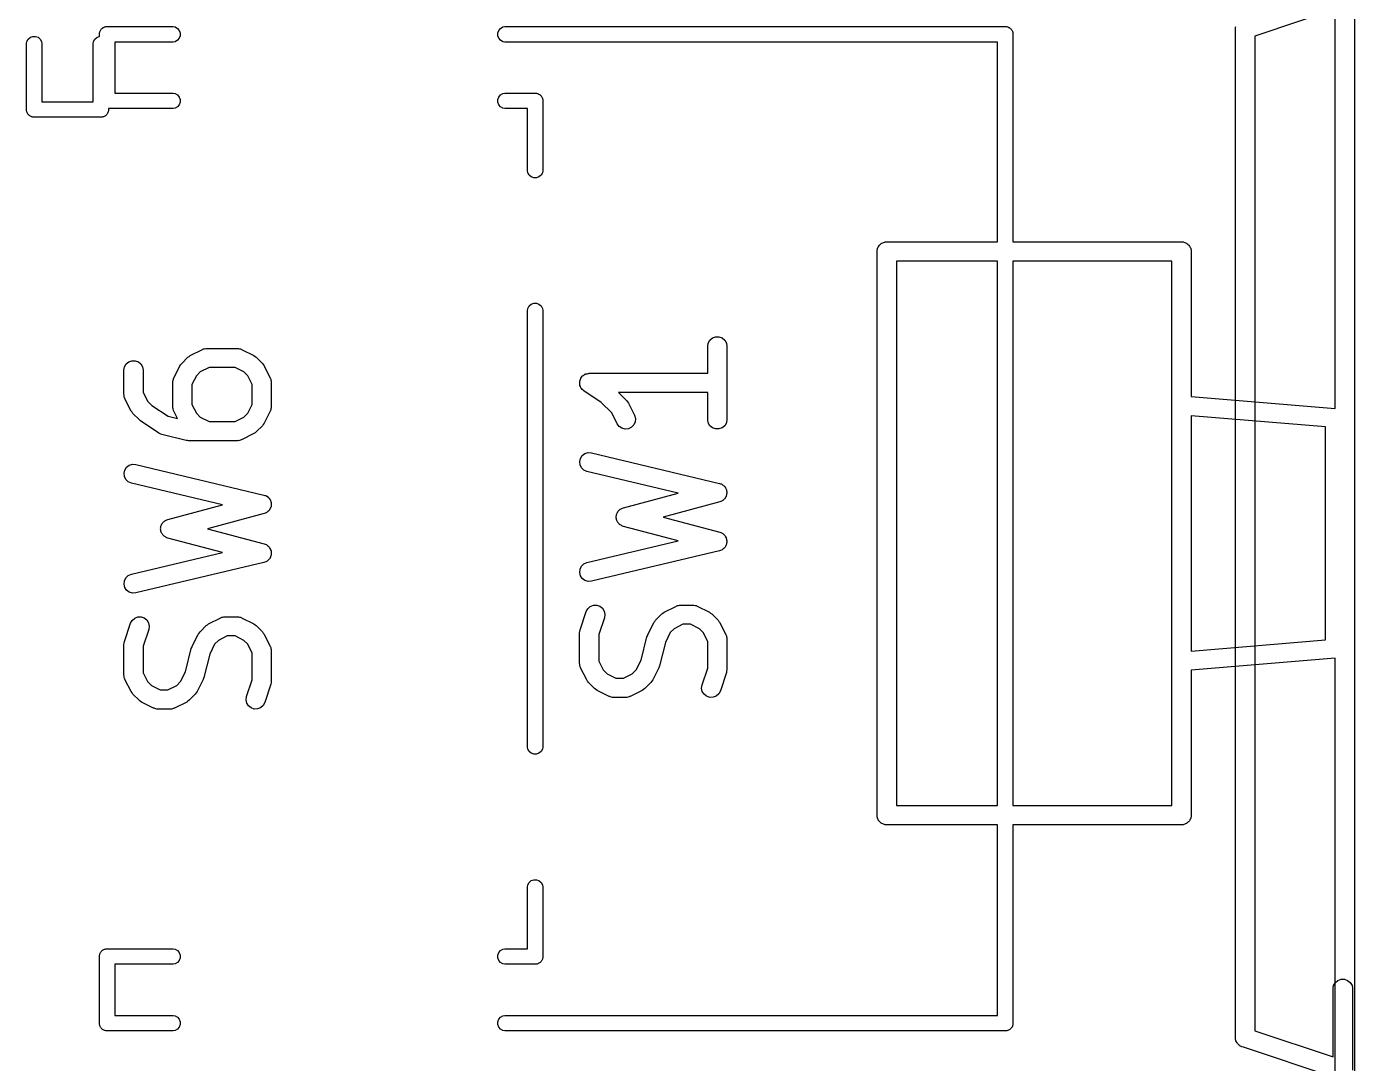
# Model space of a CAD drawing. Extents: x 51.7 to 144.6, y -96 to -33.3.
# Drawn here: x 132.6 to 142.97, y -55.95 to -47.86 of the extents above; entities that cross this region are included whole.
import ezdxf

# ---------------------------------------------------------------- set-up
doc = ezdxf.new("R2010")
doc.units = 0
doc.header["$MEASUREMENT"] = 0
doc.layers.add('BLACK', color=7, linetype='CONTINUOUS')

msp = doc.modelspace()

# ---------------------------------------------------------------- linework, layer by layer
at = {"layer": 'BLACK', "linetype": 'CONTINUOUS'}
for p, q in [((142.816, -50.8407), (142.816, -39.5759)), ((142.966, -39.5644), (142.966, -58.07)), ((142.887, -47.7), (142.188, -47.9331)), ((133.182, -47.8855), (133.184, -47.8808)), ((133.184, -47.8808), (133.188, -47.8774)), ((133.188, -47.8774), (133.192, -47.8733)), ((133.192, -47.8733), (133.196, -47.8707)), ((133.196, -47.8707), (133.201, -47.8672)), ((133.201, -47.8672), (133.206, -47.8654)), ((133.206, -47.8654), (133.21, -47.8627)), ((133.21, -47.8627), (133.215, -47.8618)), ((133.215, -47.8618), (133.22, -47.86)), ((133.22, -47.86), (133.226, -47.86)), ((133.226, -47.86), (133.226, -47.86)), ((133.226, -47.86), (133.746, -47.86)), ((133.746, -47.86), (133.762, -47.8627)), ((133.762, -47.8627), (133.78, -47.8733)), ((133.78, -47.8733), (133.794, -47.8895)), ((136.288, -47.8895), (136.302, -47.8733)), ((136.302, -47.8733), (136.32, -47.8627)), ((136.32, -47.8627), (136.336, -47.86)), ((136.336, -47.86), (140.246, -47.86)), ((140.246, -47.86), (140.246, -47.86)), ((140.246, -47.86), (140.252, -47.86)), ((140.252, -47.86), (140.257, -47.8618)), ((140.257, -47.8618), (140.262, -47.8627)), ((140.262, -47.8627), (140.266, -47.8654)), ((140.266, -47.8654), (140.271, -47.8672)), ((140.271, -47.8672), (140.276, -47.8707)), ((140.276, -47.8707), (140.28, -47.8733)), ((140.28, -47.8733), (140.284, -47.8774)), ((140.284, -47.8774), (140.288, -47.8808)), ((140.288, -47.8808), (140.29, -47.8855)), ((142.038, -47.8637), (142.04, -47.8585)), ((142.038, -47.8714), (142.038, -47.8637)), ((142.038, -47.8724), (142.038, -47.8714)), ((142.038, -47.878), (142.038, -47.8724)), ((142.038, -47.8902), (142.038, -47.878)), ((132.602, -47.9908), (132.605, -47.9752)), ((132.605, -47.9752), (132.615, -47.9568)), ((132.615, -47.9568), (132.632, -47.9432)), ((132.632, -47.9432), (132.651, -47.936)), ((132.651, -47.936), (132.673, -47.936)), ((132.673, -47.936), (132.692, -47.9432)), ((132.692, -47.9432), (132.709, -47.9568)), ((132.709, -47.9568), (132.719, -47.9752)), ((132.719, -47.9752), (132.722, -47.9908)), ((133.122, -47.9908), (133.125, -47.9752)), ((133.125, -47.9752), (133.135, -47.9568)), ((133.135, -47.9568), (133.152, -47.9432)), ((133.152, -47.9432), (133.171, -47.9362)), ((133.171, -47.9094), (133.173, -47.9044)), ((133.171, -47.9147), (133.171, -47.9094)), ((133.171, -47.9148), (133.171, -47.9147)), ((133.171, -47.9362), (133.171, -47.9148)), ((133.173, -47.9044), (133.174, -47.8992)), ((133.174, -47.8992), (133.176, -47.8945)), ((133.176, -47.8945), (133.178, -47.8895)), ((133.178, -47.8895), (133.182, -47.8855)), ((133.746, -47.98), (133.291, -47.98)), ((133.291, -47.98), (133.291, -48.38)), ((133.762, -47.9773), (133.746, -47.98)), ((133.78, -47.9667), (133.762, -47.9773)), ((133.794, -47.9505), (133.78, -47.9667)), ((133.794, -47.8895), (133.801, -47.9094)), ((133.801, -47.9306), (133.794, -47.9505)), ((133.801, -47.9094), (133.801, -47.9306)), ((136.281, -47.9094), (136.288, -47.8895)), ((136.281, -47.9306), (136.281, -47.9094)), ((136.288, -47.9505), (136.281, -47.9306)), ((136.302, -47.9667), (136.288, -47.9505)), ((136.32, -47.9773), (136.302, -47.9667)), ((136.336, -47.98), (136.32, -47.9773)), ((140.181, -47.98), (136.336, -47.98)), ((140.181, -49.541), (140.181, -47.98)), ((140.29, -47.8855), (140.294, -47.8895)), ((140.294, -47.8895), (140.296, -47.8945)), ((140.296, -47.8945), (140.298, -47.8992)), ((140.298, -47.8992), (140.299, -47.9044)), ((140.299, -47.9044), (140.301, -47.9094)), ((140.301, -47.9094), (140.301, -47.9147)), ((140.301, -47.9147), (140.301, -47.9148)), ((140.301, -47.9148), (140.301, -49.541)), ((142.038, -47.8912), (142.038, -47.8902)), ((142.038, -49.1424), (142.038, -47.8912)), ((142.188, -47.9331), (142.188, -55.6989)), ((132.602, -48.4954), (132.602, -47.9908)), ((132.722, -47.9908), (132.722, -48.446)), ((133.122, -48.446), (133.122, -47.9908)), ((133.291, -48.38), (133.746, -48.38)), ((133.746, -48.38), (133.762, -48.3827)), ((133.762, -48.3827), (133.78, -48.3933)), ((133.78, -48.3933), (133.794, -48.4095)), ((136.288, -48.4095), (136.302, -48.3933)), ((136.302, -48.3933), (136.32, -48.3827)), ((136.32, -48.3827), (136.336, -48.38)), ((136.336, -48.38), (136.576, -48.38)), ((136.576, -48.38), (136.582, -48.38)), ((136.576, -48.38), (136.576, -48.38)), ((136.582, -48.38), (136.587, -48.3818)), ((136.587, -48.3818), (136.592, -48.3827)), ((136.592, -48.3827), (136.596, -48.3854)), ((136.596, -48.3854), (136.601, -48.3872)), ((136.601, -48.3872), (136.606, -48.3907)), ((136.606, -48.3907), (136.61, -48.3933)), ((136.61, -48.3933), (136.614, -48.3974)), ((136.614, -48.3974), (136.618, -48.4008)), ((132.602, -48.5166), (132.602, -48.4954)), ((132.722, -48.446), (133.122, -48.446)), ((133.746, -48.5), (133.242, -48.5)), ((133.242, -48.5), (133.242, -48.5112)), ((133.762, -48.4973), (133.746, -48.5)), ((133.78, -48.4867), (133.762, -48.4973)), ((133.794, -48.4705), (133.78, -48.4867)), ((133.794, -48.4095), (133.801, -48.4294)), ((133.801, -48.4506), (133.794, -48.4705)), ((133.801, -48.4294), (133.801, -48.4506)), ((136.281, -48.4294), (136.288, -48.4095)), ((136.281, -48.4506), (136.281, -48.4294)), ((136.288, -48.4705), (136.281, -48.4506)), ((136.302, -48.4867), (136.288, -48.4705)), ((136.32, -48.4973), (136.302, -48.4867)), ((136.336, -48.5), (136.32, -48.4973)), ((136.511, -48.5), (136.336, -48.5)), ((136.511, -48.9852), (136.511, -48.5)), ((136.618, -48.4008), (136.62, -48.4055)), ((136.62, -48.4055), (136.624, -48.4095)), ((136.624, -48.4095), (136.626, -48.4145)), ((136.626, -48.4145), (136.628, -48.4192)), ((136.628, -48.4192), (136.629, -48.4244)), ((136.629, -48.4244), (136.631, -48.4294)), ((136.631, -48.4294), (136.631, -48.4347)), ((136.631, -48.4347), (136.631, -48.4348)), ((136.631, -48.4348), (136.631, -48.9852)), ((132.604, -48.5216), (132.602, -48.5166)), ((132.605, -48.5268), (132.604, -48.5216)), ((132.607, -48.5314), (132.605, -48.5268)), ((132.609, -48.5365), (132.607, -48.5314)), ((132.613, -48.5405), (132.609, -48.5365)), ((132.615, -48.5452), (132.613, -48.5405)), ((132.619, -48.5486), (132.615, -48.5452)), ((132.623, -48.5527), (132.619, -48.5486)), ((132.627, -48.5553), (132.623, -48.5527)), ((132.632, -48.5588), (132.627, -48.5553)), ((132.637, -48.5606), (132.632, -48.5588)), ((132.641, -48.5633), (132.637, -48.5606)), ((132.646, -48.5642), (132.641, -48.5633)), ((132.651, -48.566), (132.646, -48.5642)), ((132.657, -48.566), (132.651, -48.566)), ((133.187, -48.566), (132.657, -48.566)), ((132.657, -48.566), (132.657, -48.566)), ((133.193, -48.566), (133.187, -48.566)), ((133.187, -48.566), (133.187, -48.566)), ((133.198, -48.5642), (133.193, -48.566)), ((133.203, -48.5633), (133.198, -48.5642)), ((133.207, -48.5606), (133.203, -48.5633)), ((133.212, -48.5588), (133.207, -48.5606)), ((133.217, -48.5553), (133.212, -48.5588)), ((133.221, -48.5527), (133.217, -48.5553)), ((133.225, -48.5486), (133.221, -48.5527)), ((133.229, -48.5452), (133.225, -48.5486)), ((133.231, -48.5405), (133.229, -48.5452)), ((133.235, -48.5365), (133.231, -48.5405)), ((133.237, -48.5315), (133.235, -48.5365)), ((133.239, -48.5268), (133.237, -48.5315)), ((133.24, -48.5216), (133.239, -48.5268)), ((133.242, -48.5166), (133.24, -48.5216)), ((133.242, -48.5112), (133.242, -48.5113)), ((133.242, -48.5113), (133.242, -48.5166)), ((136.514, -49.0008), (136.511, -48.9852)), ((136.524, -49.0192), (136.514, -49.0008)), ((136.541, -49.0328), (136.524, -49.0192)), ((136.618, -49.0192), (136.601, -49.0328)), ((136.628, -49.0008), (136.618, -49.0192)), ((136.631, -48.9852), (136.628, -49.0008)), ((136.56, -49.04), (136.541, -49.0328)), ((136.582, -49.04), (136.56, -49.04)), ((136.601, -49.0328), (136.582, -49.04)), ((142.038, -54.4764), (142.038, -49.1424)), ((142.038, -49.1424), (142.038, -49.1424)), ((139.241, -49.6028), (139.243, -49.5965)), ((139.241, -49.6094), (139.241, -49.6028)), ((139.241, -54.0028), (139.241, -49.6094)), ((139.241, -49.6094), (139.241, -49.6094)), ((139.243, -49.5965), (139.244, -49.59)), ((139.244, -49.59), (139.248, -49.5842)), ((139.248, -49.5842), (139.25, -49.5779)), ((139.25, -49.5779), (139.254, -49.5728)), ((139.254, -49.5728), (139.258, -49.567)), ((139.258, -49.567), (139.263, -49.5628)), ((139.263, -49.5628), (139.267, -49.5577)), ((139.267, -49.5577), (139.273, -49.5543)), ((139.273, -49.5543), (139.278, -49.55)), ((139.278, -49.55), (139.284, -49.5478)), ((139.284, -49.5478), (139.29, -49.5444)), ((139.29, -49.5444), (139.297, -49.5433)), ((139.297, -49.5433), (139.303, -49.541)), ((139.303, -49.541), (139.309, -49.541)), ((139.309, -49.541), (139.309, -49.541)), ((139.309, -49.541), (140.181, -49.541)), ((140.301, -49.541), (141.623, -49.541)), ((141.623, -49.541), (141.623, -49.541)), ((141.623, -49.541), (141.629, -49.541)), ((141.629, -49.541), (141.635, -49.5433)), ((141.635, -49.5433), (141.642, -49.5444)), ((141.642, -49.5444), (141.648, -49.5478)), ((141.648, -49.5478), (141.654, -49.55)), ((141.654, -49.55), (141.659, -49.5543)), ((141.659, -49.5543), (141.665, -49.5577)), ((141.665, -49.5577), (141.669, -49.5628)), ((141.669, -49.5628), (141.674, -49.567)), ((141.674, -49.567), (141.678, -49.5728)), ((141.678, -49.5728), (141.682, -49.5779)), ((141.682, -49.5779), (141.684, -49.5842)), ((141.684, -49.5842), (141.688, -49.59)), ((141.688, -49.59), (141.689, -49.5965)), ((141.689, -49.5965), (141.691, -49.6028)), ((141.691, -49.6028), (141.691, -49.6094)), ((141.691, -49.6094), (141.691, -49.6094)), ((141.691, -49.6094), (141.691, -50.747)), ((139.391, -49.691), (139.391, -53.941)), ((140.181, -49.691), (139.391, -49.691)), ((140.181, -53.941), (140.181, -49.691)), ((140.301, -49.691), (140.301, -53.941)), ((141.541, -49.691), (140.301, -49.691)), ((141.541, -50.8129), (141.541, -49.691)), ((136.514, -50.0592), (136.524, -50.0408)), ((136.524, -50.0408), (136.541, -50.0272)), ((136.541, -50.0272), (136.56, -50.02)), ((136.56, -50.02), (136.582, -50.02)), ((136.582, -50.02), (136.601, -50.0272)), ((136.601, -50.0272), (136.618, -50.0408)), ((136.618, -50.0408), (136.628, -50.0592)), ((136.511, -50.0748), (136.514, -50.0592)), ((136.511, -53.4852), (136.511, -50.0748)), ((136.628, -50.0592), (136.631, -50.0748)), ((136.631, -50.0748), (136.631, -53.4852)), ((137.918, -50.3557), (137.923, -50.33)), ((137.918, -50.5664), (137.918, -50.3557)), ((137.923, -50.33), (137.936, -50.3075)), ((137.936, -50.3075), (137.956, -50.2907)), ((137.956, -50.2907), (137.98, -50.2818)), ((137.98, -50.2818), (138.006, -50.2818)), ((138.006, -50.2818), (138.031, -50.2907)), ((138.031, -50.2907), (138.051, -50.3075)), ((138.051, -50.3075), (138.064, -50.33)), ((138.064, -50.33), (138.068, -50.3557)), ((138.068, -50.3557), (138.068, -50.9271)), ((133.4, -50.477), (133.424, -50.468)), ((133.424, -50.468), (133.45, -50.468)), ((133.45, -50.468), (133.475, -50.477)), ((133.813, -50.4889), (133.861, -50.4413)), ((133.861, -50.4413), (133.87, -50.4344)), ((133.87, -50.4344), (133.88, -50.4272)), ((133.88, -50.4272), (133.975, -50.3796)), ((133.975, -50.3796), (133.979, -50.3784)), ((133.979, -50.3784), (133.983, -50.3762)), ((133.983, -50.3762), (133.992, -50.3747)), ((133.992, -50.3747), (134, -50.3722)), ((134, -50.3722), (134.005, -50.3724)), ((134.005, -50.3724), (134.009, -50.3717)), ((134.009, -50.3717), (134.247, -50.3717)), ((134.247, -50.3717), (134.251, -50.3724)), ((134.251, -50.3724), (134.255, -50.3722)), ((134.255, -50.3722), (134.264, -50.3747)), ((134.264, -50.3747), (134.273, -50.3762)), ((134.273, -50.3762), (134.276, -50.3784)), ((134.276, -50.3784), (134.28, -50.3796)), ((134.28, -50.3796), (134.376, -50.4272)), ((134.376, -50.4272), (134.385, -50.4344)), ((134.385, -50.4344), (134.395, -50.4413)), ((134.395, -50.4413), (134.443, -50.4889)), ((133.362, -50.5419), (133.367, -50.5163)), ((133.362, -50.7324), (133.362, -50.5419)), ((133.367, -50.5163), (133.38, -50.4937)), ((133.38, -50.4937), (133.4, -50.477)), ((133.475, -50.477), (133.495, -50.4937)), ((133.495, -50.4937), (133.508, -50.5163)), ((133.508, -50.5163), (133.512, -50.5419)), ((133.512, -50.5419), (133.512, -50.7147)), ((133.751, -50.6036), (133.799, -50.5084)), ((133.799, -50.5084), (133.806, -50.4987)), ((133.806, -50.4987), (133.813, -50.4889)), ((133.958, -50.5559), (133.928, -50.5863)), ((134.027, -50.5217), (133.958, -50.5559)), ((134.229, -50.5217), (134.027, -50.5217)), ((134.298, -50.5559), (134.229, -50.5217)), ((134.328, -50.5863), (134.298, -50.5559)), ((134.443, -50.4889), (134.45, -50.4987)), ((134.45, -50.4987), (134.457, -50.5084)), ((134.457, -50.5084), (134.504, -50.6036)), ((136.953, -50.5795), (136.96, -50.5741)), ((136.96, -50.5741), (136.964, -50.573)), ((136.964, -50.573), (136.968, -50.5709)), ((136.968, -50.5709), (136.977, -50.5693)), ((136.977, -50.5693), (136.985, -50.5668)), ((136.985, -50.5668), (136.989, -50.5671)), ((136.989, -50.5671), (136.993, -50.5664)), ((136.993, -50.5664), (137.918, -50.5664)), ((133.743, -50.6371), (133.744, -50.6329)), ((133.743, -50.8276), (133.743, -50.6371)), ((133.744, -50.6286), (133.746, -50.6201)), ((133.744, -50.6329), (133.744, -50.6286)), ((133.746, -50.6201), (133.748, -50.6115)), ((133.748, -50.6115), (133.75, -50.6077)), ((133.75, -50.6077), (133.751, -50.6036)), ((133.928, -50.5863), (133.893, -50.6548)), ((133.893, -50.6548), (133.893, -50.8099)), ((134.362, -50.6548), (134.328, -50.5863)), ((134.362, -50.8099), (134.362, -50.6548)), ((134.504, -50.6036), (134.506, -50.6077)), ((134.506, -50.6077), (134.508, -50.6115)), ((134.508, -50.6115), (134.509, -50.6201)), ((134.509, -50.6201), (134.512, -50.6286)), ((134.512, -50.6286), (134.512, -50.6329)), ((134.512, -50.6329), (134.512, -50.6371)), ((134.512, -50.6371), (134.512, -50.8276)), ((136.919, -50.6366), (136.92, -50.6325)), ((136.92, -50.6455), (136.919, -50.6366)), ((136.92, -50.6284), (136.923, -50.6199)), ((136.92, -50.6325), (136.92, -50.6284)), ((136.92, -50.6544), (136.92, -50.6455)), ((136.921, -50.6583), (136.92, -50.6544)), ((136.921, -50.6624), (136.921, -50.6583)), ((136.925, -50.6705), (136.921, -50.6624)), ((136.923, -50.6199), (136.925, -50.6112)), ((136.925, -50.6112), (136.927, -50.6078)), ((136.928, -50.6789), (136.925, -50.6705)), ((136.927, -50.6078), (136.928, -50.6039)), ((136.928, -50.6039), (136.934, -50.597)), ((136.931, -50.6821), (136.928, -50.6789)), ((136.934, -50.597), (136.939, -50.5896)), ((136.939, -50.5896), (136.942, -50.5871)), ((136.942, -50.5871), (136.945, -50.5839)), ((136.945, -50.5839), (136.953, -50.5795)), ((133.363, -50.7366), (133.362, -50.7324)), ((133.363, -50.741), (133.363, -50.7366)), ((133.365, -50.7494), (133.363, -50.741)), ((133.367, -50.758), (133.365, -50.7494)), ((133.369, -50.7618), (133.367, -50.758)), ((133.37, -50.7659), (133.369, -50.7618)), ((133.418, -50.8612), (133.37, -50.7659)), ((133.512, -50.7147), (133.547, -50.7832)), ((133.547, -50.7832), (133.58, -50.817)), ((136.933, -50.6858), (136.931, -50.6821)), ((136.939, -50.692), (136.933, -50.6858)), ((136.945, -50.6988), (136.939, -50.692)), ((136.949, -50.7009), (136.945, -50.6988)), ((136.952, -50.7038), (136.949, -50.7009)), ((137.088, -50.7949), (136.952, -50.7038)), ((137.918, -50.7164), (137.222, -50.7164)), ((137.222, -50.7164), (137.285, -50.7788)), ((137.285, -50.7788), (137.291, -50.7887)), ((137.918, -50.9271), (137.918, -50.7164)), ((141.691, -50.747), (142.816, -50.8407)), ((133.425, -50.8708), (133.418, -50.8612)), ((133.432, -50.8807), (133.425, -50.8708)), ((133.48, -50.9283), (133.432, -50.8807)), ((133.58, -50.817), (133.706, -50.9009)), ((133.744, -50.8319), (133.743, -50.8276)), ((133.744, -50.8362), (133.744, -50.8319)), ((133.746, -50.8446), (133.744, -50.8362)), ((133.748, -50.8533), (133.746, -50.8446)), ((133.75, -50.857), (133.748, -50.8533)), ((133.751, -50.8612), (133.75, -50.857)), ((133.78, -50.9194), (133.751, -50.8612)), ((133.893, -50.8099), (133.928, -50.8784)), ((133.928, -50.8784), (133.958, -50.9088)), ((134.298, -50.9088), (134.328, -50.8784)), ((134.328, -50.8784), (134.362, -50.8099)), ((134.504, -50.8612), (134.457, -50.9564)), ((134.506, -50.857), (134.504, -50.8612)), ((134.508, -50.8533), (134.506, -50.857)), ((134.509, -50.8446), (134.508, -50.8533)), ((134.512, -50.8362), (134.509, -50.8446)), ((134.512, -50.8276), (134.512, -50.8319)), ((134.512, -50.8319), (134.512, -50.8362)), ((137.17, -50.8763), (137.088, -50.7949)), ((137.212, -50.9606), (137.17, -50.8763)), ((137.291, -50.7887), (137.299, -50.7983)), ((137.299, -50.7983), (137.346, -50.8936)), ((141.54, -50.8229), (141.541, -50.8129)), ((141.541, -50.826), (141.54, -50.8229)), ((141.541, -51.8226), (141.541, -50.826)), ((133.486, -50.9325), (133.48, -50.9283)), ((133.491, -50.9376), (133.486, -50.9325)), ((133.634, -51.0329), (133.491, -50.9376)), ((133.706, -50.9009), (133.78, -50.9194)), ((133.958, -50.9088), (134.027, -50.9431)), ((134.027, -50.9431), (134.229, -50.9431)), ((134.229, -50.9431), (134.298, -50.9088)), ((134.443, -50.9759), (134.395, -51.0235)), ((134.45, -50.9661), (134.443, -50.9759)), ((134.457, -50.9564), (134.45, -50.9661)), ((137.228, -50.9816), (137.212, -50.9606)), ((137.249, -50.9959), (137.228, -50.9816)), ((137.324, -50.9873), (137.3, -50.999)), ((137.342, -50.9684), (137.324, -50.9873)), ((137.352, -50.9445), (137.342, -50.9684)), ((137.346, -50.8936), (137.354, -50.9185)), ((137.354, -50.9185), (137.352, -50.9445)), ((137.923, -50.9527), (137.918, -50.9271)), ((137.936, -50.9753), (137.923, -50.9527)), ((137.956, -50.992), (137.936, -50.9753)), ((138.051, -50.9753), (138.031, -50.992)), ((138.064, -50.9527), (138.051, -50.9753)), ((138.068, -50.9271), (138.064, -50.9527)), ((142.741, -50.985), (141.691, -50.8975)), ((141.691, -50.8975), (141.691, -52.7345)), ((142.741, -52.647), (142.741, -50.985)), ((133.646, -51.038), (133.634, -51.0329)), ((133.657, -51.0432), (133.646, -51.038)), ((133.848, -51.0909), (133.657, -51.0432)), ((133.857, -51.0915), (133.848, -51.0909)), ((133.866, -51.0931), (133.857, -51.0915)), ((134.247, -51.0931), (133.866, -51.0931)), ((134.251, -51.0923), (134.247, -51.0931)), ((134.255, -51.0926), (134.251, -51.0923)), ((134.264, -51.0901), (134.255, -51.0926)), ((134.273, -51.0886), (134.264, -51.0901)), ((134.276, -51.0864), (134.273, -51.0886)), ((134.28, -51.0852), (134.276, -51.0864)), ((134.376, -51.0376), (134.28, -51.0852)), ((134.385, -51.0304), (134.376, -51.0376)), ((134.395, -51.0235), (134.385, -51.0304)), ((137.275, -51.002), (137.249, -50.9959)), ((137.3, -50.999), (137.275, -51.002)), ((137.98, -51.001), (137.956, -50.992)), ((138.006, -51.001), (137.98, -51.001)), ((138.031, -50.992), (138.006, -51.001)), ((136.939, -51.2089), (136.96, -51.1934)), ((136.96, -51.1934), (136.985, -51.1859)), ((136.985, -51.1859), (137.011, -51.1875)), ((137.011, -51.1875), (138.011, -51.4256)), ((133.369, -51.3216), (133.383, -51.2999)), ((133.383, -51.2999), (133.404, -51.2844)), ((133.404, -51.2844), (133.429, -51.2769)), ((133.429, -51.2769), (133.455, -51.2785)), ((133.455, -51.2785), (134.455, -51.5166)), ((136.919, -51.256), (136.925, -51.2306)), ((136.922, -51.2819), (136.919, -51.256)), ((136.933, -51.3052), (136.922, -51.2819)), ((136.925, -51.2306), (136.939, -51.2089)), ((133.363, -51.347), (133.369, -51.3216)), ((133.366, -51.3729), (133.363, -51.347)), ((133.377, -51.3962), (133.366, -51.3729)), ((133.396, -51.414), (133.377, -51.3962)), ((136.952, -51.323), (136.933, -51.3052)), ((136.976, -51.3334), (136.952, -51.323)), ((137.687, -51.5026), (136.976, -51.3334)), ((133.42, -51.4244), (133.396, -51.414)), ((134.131, -51.5936), (133.42, -51.4244)), ((137.26, -51.6165), (137.687, -51.5026)), ((138.011, -51.4256), (138.018, -51.4286)), ((138.018, -51.4286), (138.025, -51.4306)), ((138.025, -51.4306), (138.03, -51.4337)), ((138.03, -51.4337), (138.035, -51.4359)), ((138.035, -51.4359), (138.04, -51.4412)), ((138.04, -51.4412), (138.046, -51.4456)), ((138.046, -51.4456), (138.05, -51.45)), ((138.05, -51.45), (138.054, -51.4538)), ((138.054, -51.4538), (138.057, -51.4606)), ((138.057, -51.4606), (138.061, -51.4669)), ((138.061, -51.4669), (138.063, -51.4722)), ((138.063, -51.4722), (138.065, -51.4771)), ((138.065, -51.4771), (138.066, -51.4847)), ((138.066, -51.4847), (138.068, -51.4921)), ((138.068, -51.503), (138.066, -51.5104)), ((138.068, -51.4921), (138.068, -51.4975)), ((138.068, -51.4975), (138.068, -51.503)), ((133.704, -51.7075), (134.131, -51.5936)), ((134.455, -51.5166), (134.462, -51.5196)), ((134.462, -51.5196), (134.469, -51.5216)), ((134.469, -51.5216), (134.474, -51.5247)), ((134.474, -51.5247), (134.479, -51.5269)), ((134.479, -51.5269), (134.484, -51.5322)), ((134.484, -51.5322), (134.49, -51.5366)), ((134.49, -51.5366), (134.494, -51.541)), ((134.494, -51.541), (134.498, -51.5448)), ((134.498, -51.5448), (134.501, -51.5516)), ((134.501, -51.5516), (134.505, -51.5579)), ((134.505, -51.5579), (134.507, -51.5632)), ((134.507, -51.5632), (134.509, -51.5681)), ((134.51, -51.609), (134.507, -51.614)), ((134.509, -51.5681), (134.51, -51.5757)), ((134.51, -51.5757), (134.512, -51.5831)), ((134.512, -51.594), (134.51, -51.6014)), ((134.51, -51.6014), (134.51, -51.609)), ((134.512, -51.5831), (134.512, -51.5885)), ((134.512, -51.5885), (134.512, -51.594)), ((138.013, -51.571), (137.57, -51.689)), ((138.02, -51.5678), (138.013, -51.571)), ((138.027, -51.5656), (138.02, -51.5678)), ((138.031, -51.5623), (138.027, -51.5656)), ((138.036, -51.56), (138.031, -51.5623)), ((138.042, -51.5546), (138.036, -51.56)), ((138.048, -51.55), (138.042, -51.5546)), ((138.051, -51.5455), (138.048, -51.55)), ((138.055, -51.5416), (138.051, -51.5455)), ((138.058, -51.5347), (138.055, -51.5416)), ((138.062, -51.5283), (138.058, -51.5347)), ((138.063, -51.523), (138.062, -51.5283)), ((138.066, -51.518), (138.063, -51.523)), ((138.066, -51.5104), (138.066, -51.518)), ((133.68, -51.7185), (133.686, -51.7158)), ((133.686, -51.7158), (133.691, -51.7121)), ((133.691, -51.7121), (133.698, -51.7103)), ((133.698, -51.7103), (133.704, -51.7075)), ((134.457, -51.662), (134.014, -51.78)), ((134.464, -51.6588), (134.457, -51.662)), ((134.471, -51.6566), (134.464, -51.6588)), ((134.475, -51.6533), (134.471, -51.6566)), ((134.48, -51.651), (134.475, -51.6533)), ((134.486, -51.6456), (134.48, -51.651)), ((134.492, -51.641), (134.486, -51.6456)), ((134.495, -51.6365), (134.492, -51.641)), ((134.499, -51.6326), (134.495, -51.6365)), ((134.502, -51.6257), (134.499, -51.6326)), ((134.506, -51.6193), (134.502, -51.6257)), ((134.507, -51.614), (134.506, -51.6193)), ((137.204, -51.6826), (137.206, -51.6761)), ((137.205, -51.689), (137.204, -51.6826)), ((137.204, -51.6954), (137.205, -51.689)), ((137.206, -51.7019), (137.204, -51.6954)), ((137.206, -51.6761), (137.207, -51.6695)), ((137.207, -51.7085), (137.206, -51.7019)), ((137.207, -51.6695), (137.209, -51.6636)), ((137.209, -51.7144), (137.207, -51.7085)), ((137.209, -51.6636), (137.211, -51.6574)), ((137.211, -51.7206), (137.209, -51.7144)), ((137.211, -51.6574), (137.215, -51.6519)), ((137.215, -51.6519), (137.218, -51.6459)), ((137.218, -51.6459), (137.222, -51.6413)), ((137.222, -51.6413), (137.226, -51.636)), ((137.226, -51.636), (137.231, -51.6322)), ((137.231, -51.6322), (137.236, -51.6275)), ((137.236, -51.6275), (137.242, -51.6248)), ((137.242, -51.6248), (137.247, -51.6211)), ((137.247, -51.6211), (137.254, -51.6193)), ((137.254, -51.6193), (137.26, -51.6165)), ((137.57, -51.689), (138.013, -51.807)), ((133.648, -51.7736), (133.65, -51.7671)), ((133.649, -51.78), (133.648, -51.7736)), ((133.648, -51.7864), (133.649, -51.78)), ((133.65, -51.7929), (133.648, -51.7864)), ((133.65, -51.7671), (133.651, -51.7605)), ((133.651, -51.7995), (133.65, -51.7929)), ((133.651, -51.7605), (133.653, -51.7546)), ((133.653, -51.8054), (133.651, -51.7995)), ((133.653, -51.7546), (133.655, -51.7484)), ((133.655, -51.8116), (133.653, -51.8054)), ((133.655, -51.7484), (133.659, -51.7429)), ((133.659, -51.8171), (133.655, -51.8116)), ((133.659, -51.7429), (133.662, -51.7369)), ((133.662, -51.8231), (133.659, -51.8171)), ((133.662, -51.7369), (133.666, -51.7323)), ((133.666, -51.7323), (133.67, -51.727)), ((133.67, -51.727), (133.675, -51.7232)), ((133.675, -51.7232), (133.68, -51.7185)), ((134.014, -51.78), (134.457, -51.898)), ((137.215, -51.7261), (137.211, -51.7206)), ((137.218, -51.7321), (137.215, -51.7261)), ((137.222, -51.7367), (137.218, -51.7321)), ((137.226, -51.742), (137.222, -51.7367)), ((137.231, -51.7458), (137.226, -51.742)), ((137.236, -51.7505), (137.231, -51.7458)), ((137.242, -51.7532), (137.236, -51.7505)), ((137.247, -51.7569), (137.242, -51.7532)), ((137.254, -51.7587), (137.247, -51.7569)), ((137.26, -51.7615), (137.254, -51.7587)), ((137.687, -51.8754), (137.26, -51.7615)), ((138.013, -51.807), (138.02, -51.8102)), ((138.02, -51.8102), (138.027, -51.8124)), ((138.027, -51.8124), (138.031, -51.8157)), ((138.031, -51.8157), (138.036, -51.818)), ((138.036, -51.818), (138.042, -51.8234)), ((133.666, -51.8277), (133.662, -51.8231)), ((133.67, -51.833), (133.666, -51.8277)), ((133.675, -51.8368), (133.67, -51.833)), ((133.68, -51.8415), (133.675, -51.8368)), ((133.686, -51.8442), (133.68, -51.8415)), ((133.691, -51.8479), (133.686, -51.8442)), ((133.698, -51.8497), (133.691, -51.8479)), ((133.704, -51.8525), (133.698, -51.8497)), ((134.131, -51.9664), (133.704, -51.8525)), ((134.457, -51.898), (134.464, -51.9012)), ((134.464, -51.9012), (134.471, -51.9034)), ((134.471, -51.9034), (134.475, -51.9067)), ((134.475, -51.9067), (134.48, -51.909)), ((134.48, -51.909), (134.486, -51.9144)), ((134.486, -51.9144), (134.492, -51.919)), ((134.492, -51.919), (134.495, -51.9235)), ((134.495, -51.9235), (134.499, -51.9274)), ((136.976, -52.0446), (137.687, -51.8754)), ((138.042, -51.8234), (138.048, -51.828)), ((138.048, -51.828), (138.051, -51.8325)), ((138.051, -51.8325), (138.055, -51.8364)), ((138.057, -51.9174), (138.054, -51.9242)), ((138.055, -51.8364), (138.058, -51.8433)), ((138.061, -51.9111), (138.057, -51.9174)), ((138.058, -51.8433), (138.062, -51.8497)), ((138.063, -51.9058), (138.061, -51.9111)), ((138.062, -51.8497), (138.063, -51.855)), ((138.063, -51.855), (138.066, -51.86)), ((138.065, -51.9009), (138.063, -51.9058)), ((138.066, -51.8933), (138.065, -51.9009)), ((138.066, -51.86), (138.066, -51.8676)), ((138.066, -51.8676), (138.068, -51.875)), ((138.068, -51.8859), (138.066, -51.8933)), ((138.068, -51.875), (138.068, -51.8805)), ((138.068, -51.8805), (138.068, -51.8859)), ((141.541, -52.806), (141.541, -51.8226)), ((141.541, -51.8226), (141.541, -51.8226)), ((133.42, -52.1356), (134.131, -51.9664)), ((134.49, -52.0234), (134.484, -52.0278)), ((134.494, -52.019), (134.49, -52.0234)), ((134.498, -52.0152), (134.494, -52.019)), ((134.501, -52.0084), (134.498, -52.0152)), ((134.499, -51.9274), (134.502, -51.9343)), ((134.505, -52.0021), (134.501, -52.0084)), ((134.502, -51.9343), (134.506, -51.9407)), ((134.507, -51.9968), (134.505, -52.0021)), ((134.506, -51.9407), (134.507, -51.946)), ((134.507, -51.946), (134.51, -51.951)), ((134.509, -51.9919), (134.507, -51.9968)), ((134.51, -51.9843), (134.509, -51.9919)), ((134.51, -51.951), (134.51, -51.9586)), ((134.51, -51.9586), (134.512, -51.966)), ((134.512, -51.9769), (134.51, -51.9843)), ((134.512, -51.966), (134.512, -51.9715)), ((134.512, -51.9715), (134.512, -51.9769)), ((138.011, -51.9524), (137.011, -52.1905)), ((138.018, -51.9494), (138.011, -51.9524)), ((138.025, -51.9474), (138.018, -51.9494)), ((138.03, -51.9443), (138.025, -51.9474)), ((138.035, -51.9421), (138.03, -51.9443)), ((138.04, -51.9368), (138.035, -51.9421)), ((138.046, -51.9324), (138.04, -51.9368)), ((138.05, -51.928), (138.046, -51.9324)), ((138.054, -51.9242), (138.05, -51.928)), ((134.455, -52.0434), (133.455, -52.2815)), ((134.462, -52.0404), (134.455, -52.0434)), ((134.469, -52.0384), (134.462, -52.0404)), ((134.474, -52.0353), (134.469, -52.0384)), ((134.479, -52.0331), (134.474, -52.0353)), ((134.484, -52.0278), (134.479, -52.0331)), ((136.919, -52.122), (136.922, -52.0961)), ((136.925, -52.1473), (136.919, -52.122)), ((136.922, -52.0961), (136.933, -52.0728)), ((136.933, -52.0728), (136.952, -52.055)), ((136.952, -52.055), (136.976, -52.0446)), ((133.363, -52.213), (133.366, -52.1871)), ((133.369, -52.2383), (133.363, -52.213)), ((133.366, -52.1871), (133.377, -52.1638)), ((133.377, -52.1638), (133.396, -52.146)), ((133.396, -52.146), (133.42, -52.1356)), ((136.939, -52.1691), (136.925, -52.1473)), ((136.96, -52.1846), (136.939, -52.1691)), ((136.985, -52.1921), (136.96, -52.1846)), ((137.011, -52.1905), (136.985, -52.1921)), ((133.383, -52.2601), (133.369, -52.2383)), ((133.404, -52.2756), (133.383, -52.2601)), ((133.429, -52.2831), (133.404, -52.2756)), ((133.455, -52.2815), (133.429, -52.2831)), ((136.922, -52.57), (136.97, -52.4272)), ((136.97, -52.4272), (136.982, -52.4043)), ((136.982, -52.4043), (137.002, -52.387)), ((137.002, -52.387), (137.026, -52.3774)), ((137.026, -52.3774), (137.052, -52.3767)), ((137.052, -52.3767), (137.077, -52.385)), ((137.077, -52.385), (137.097, -52.4011)), ((137.097, -52.4011), (137.111, -52.4233)), ((137.111, -52.4233), (137.116, -52.4489)), ((137.559, -52.4455), (137.569, -52.4386)), ((137.569, -52.4386), (137.579, -52.4314)), ((137.579, -52.4314), (137.674, -52.3838)), ((137.674, -52.3838), (137.678, -52.3826)), ((137.678, -52.3826), (137.682, -52.3804)), ((137.682, -52.3804), (137.691, -52.3789)), ((137.691, -52.3789), (137.699, -52.3764)), ((137.699, -52.3764), (137.703, -52.3767)), ((137.703, -52.3767), (137.708, -52.3759)), ((137.708, -52.3759), (137.803, -52.3759)), ((137.803, -52.3759), (137.807, -52.3767)), ((137.807, -52.3767), (137.811, -52.3764)), ((137.811, -52.3764), (137.82, -52.3789)), ((137.82, -52.3789), (137.829, -52.3804)), ((137.829, -52.3804), (137.832, -52.3826)), ((137.832, -52.3826), (137.836, -52.3838)), ((137.836, -52.3838), (137.932, -52.4314)), ((137.932, -52.4314), (137.941, -52.4386)), ((137.941, -52.4386), (137.951, -52.4455)), ((133.366, -52.661), (133.414, -52.5182)), ((133.414, -52.5182), (133.426, -52.4953)), ((133.426, -52.4953), (133.446, -52.478)), ((133.446, -52.478), (133.47, -52.4684)), ((133.47, -52.4684), (133.496, -52.4677)), ((133.496, -52.4677), (133.521, -52.476)), ((133.521, -52.476), (133.541, -52.4921)), ((133.541, -52.4921), (133.555, -52.5143)), ((133.555, -52.5143), (133.56, -52.5399)), ((133.56, -52.5399), (133.556, -52.5656)), ((133.956, -52.5841), (134.003, -52.5365)), ((134.003, -52.5365), (134.013, -52.5296)), ((134.013, -52.5296), (134.023, -52.5224)), ((134.023, -52.5224), (134.118, -52.4748)), ((134.118, -52.4748), (134.122, -52.4736)), ((134.122, -52.4736), (134.126, -52.4714)), ((134.126, -52.4714), (134.135, -52.4699)), ((134.135, -52.4699), (134.143, -52.4674)), ((134.143, -52.4674), (134.147, -52.4677)), ((134.147, -52.4677), (134.152, -52.4669)), ((134.152, -52.4669), (134.247, -52.4669)), ((134.247, -52.4669), (134.251, -52.4677)), ((134.251, -52.4677), (134.255, -52.4674)), ((134.255, -52.4674), (134.264, -52.4699)), ((134.264, -52.4699), (134.273, -52.4714)), ((134.273, -52.4714), (134.276, -52.4736)), ((134.276, -52.4736), (134.28, -52.4748)), ((134.28, -52.4748), (134.376, -52.5224)), ((134.376, -52.5224), (134.385, -52.5296)), ((134.385, -52.5296), (134.395, -52.5365)), ((134.395, -52.5365), (134.443, -52.5841)), ((137.112, -52.4746), (137.068, -52.6059)), ((137.116, -52.4489), (137.112, -52.4746)), ((137.45, -52.6078), (137.498, -52.5126)), ((137.498, -52.5126), (137.505, -52.5029)), ((137.505, -52.5029), (137.512, -52.4931)), ((137.512, -52.4931), (137.559, -52.4455)), ((137.725, -52.5259), (137.657, -52.5602)), ((137.785, -52.5259), (137.725, -52.5259)), ((137.854, -52.5602), (137.785, -52.5259)), ((137.951, -52.4455), (137.999, -52.4931)), ((137.999, -52.4931), (138.006, -52.5029)), ((138.006, -52.5029), (138.013, -52.5126)), ((138.013, -52.5126), (138.06, -52.6078)), ((133.556, -52.5656), (133.512, -52.6969)), ((133.894, -52.6988), (133.942, -52.6036)), ((133.942, -52.6036), (133.949, -52.5939)), ((133.949, -52.5939), (133.956, -52.5841)), ((134.169, -52.6169), (134.101, -52.6512)), ((134.229, -52.6169), (134.169, -52.6169)), ((134.298, -52.6512), (134.229, -52.6169)), ((134.443, -52.5841), (134.45, -52.5939)), ((134.45, -52.5939), (134.457, -52.6036)), ((134.457, -52.6036), (134.504, -52.6988)), ((136.918, -52.5938), (136.92, -52.5819)), ((136.918, -52.8319), (136.918, -52.5938)), ((136.92, -52.5819), (136.922, -52.57)), ((137.068, -52.6059), (137.068, -52.8142)), ((137.399, -52.8057), (137.444, -52.6232)), ((137.444, -52.6232), (137.448, -52.6157)), ((137.448, -52.6157), (137.45, -52.6078)), ((137.626, -52.5906), (137.588, -52.6676)), ((137.657, -52.5602), (137.626, -52.5906)), ((137.884, -52.5906), (137.854, -52.5602)), ((137.918, -52.6591), (137.884, -52.5906)), ((138.06, -52.6078), (138.062, -52.612)), ((138.062, -52.612), (138.064, -52.6157)), ((138.064, -52.6157), (138.065, -52.6244)), ((138.065, -52.6244), (138.068, -52.6328)), ((138.068, -52.6328), (138.068, -52.6371)), ((138.068, -52.6371), (138.068, -52.6414)), ((138.068, -52.6414), (138.068, -52.8795)), ((141.691, -52.7345), (142.741, -52.647)), ((133.362, -52.6848), (133.364, -52.6729)), ((133.362, -52.9229), (133.362, -52.6848)), ((133.364, -52.6729), (133.366, -52.661)), ((133.512, -52.6969), (133.512, -52.9052)), ((133.843, -52.8967), (133.888, -52.7142)), ((133.888, -52.7142), (133.892, -52.7067)), ((133.892, -52.7067), (133.894, -52.6988)), ((134.07, -52.6816), (134.032, -52.7586)), ((134.101, -52.6512), (134.07, -52.6816)), ((134.328, -52.6816), (134.298, -52.6512)), ((134.362, -52.7501), (134.328, -52.6816)), ((134.362, -52.9583), (134.362, -52.7501)), ((134.504, -52.6988), (134.506, -52.703)), ((134.506, -52.703), (134.508, -52.7067)), ((134.508, -52.7067), (134.509, -52.7154)), ((134.509, -52.7154), (134.512, -52.7238)), ((134.512, -52.7238), (134.512, -52.7281)), ((134.512, -52.7281), (134.512, -52.7324)), ((134.512, -52.7324), (134.512, -52.9705)), ((137.588, -52.6676), (137.542, -52.85)), ((137.918, -52.8673), (137.918, -52.6591)), ((134.032, -52.7586), (133.986, -52.941)), ((136.919, -52.8361), (136.918, -52.8319)), ((136.919, -52.8404), (136.919, -52.8361)), ((136.921, -52.8489), (136.919, -52.8404)), ((136.923, -52.8575), (136.921, -52.8489)), ((137.068, -52.8142), (137.103, -52.8827)), ((137.36, -52.8827), (137.399, -52.8057)), ((137.542, -52.85), (137.539, -52.8575)), ((141.54, -52.8091), (141.541, -52.806)), ((141.541, -52.8191), (141.54, -52.8091)), ((141.541, -53.941), (141.541, -52.8191)), ((142.816, -52.7913), (141.691, -52.885)), ((142.816, -58.07), (142.816, -52.7913)), ((133.363, -52.9271), (133.362, -52.9229)), ((133.363, -52.9314), (133.363, -52.9271)), ((133.365, -52.9399), (133.363, -52.9314)), ((133.367, -52.9485), (133.365, -52.9399)), ((133.369, -52.9523), (133.367, -52.9485)), ((133.37, -52.9564), (133.369, -52.9523)), ((133.418, -53.0516), (133.37, -52.9564)), ((133.512, -52.9052), (133.547, -52.9737)), ((133.804, -52.9737), (133.843, -52.8967)), ((133.981, -52.9564), (133.933, -53.0516)), ((133.983, -52.9485), (133.981, -52.9564)), ((133.986, -52.941), (133.983, -52.9485)), ((134.319, -53.0896), (134.362, -52.9583)), ((136.925, -52.8613), (136.923, -52.8575)), ((136.926, -52.8654), (136.925, -52.8613)), ((136.974, -52.9606), (136.926, -52.8654)), ((137.103, -52.8827), (137.133, -52.9131)), ((137.133, -52.9131), (137.202, -52.9473)), ((137.202, -52.9473), (137.261, -52.9473)), ((137.261, -52.9473), (137.33, -52.9131)), ((137.33, -52.9131), (137.36, -52.8827)), ((137.537, -52.8654), (137.489, -52.9606)), ((137.539, -52.8575), (137.537, -52.8654)), ((137.875, -52.9986), (137.918, -52.8673)), ((138.065, -52.9032), (138.017, -53.0461)), ((138.066, -52.8913), (138.065, -52.9032)), ((138.068, -52.8795), (138.066, -52.8913)), ((141.691, -52.885), (141.691, -54.0226)), ((133.425, -53.0613), (133.418, -53.0516)), ((133.432, -53.0711), (133.425, -53.0613)), ((133.547, -52.9737), (133.577, -53.0041)), ((133.577, -53.0041), (133.646, -53.0383)), ((133.646, -53.0383), (133.705, -53.0383)), ((133.705, -53.0383), (133.774, -53.0041)), ((133.774, -53.0041), (133.804, -52.9737)), ((133.926, -53.0613), (133.919, -53.0711)), ((133.933, -53.0516), (133.926, -53.0613)), ((134.509, -52.9942), (134.461, -53.137)), ((134.51, -52.9823), (134.509, -52.9942)), ((134.512, -52.9705), (134.51, -52.9823)), ((136.981, -52.9703), (136.974, -52.9606)), ((136.988, -52.9801), (136.981, -52.9703)), ((137.036, -53.0277), (136.988, -52.9801)), ((137.045, -53.0346), (137.036, -53.0277)), ((137.055, -53.0418), (137.045, -53.0346)), ((137.15, -53.0894), (137.055, -53.0418)), ((137.408, -53.0418), (137.313, -53.0894)), ((137.418, -53.0346), (137.408, -53.0418)), ((137.427, -53.0277), (137.418, -53.0346)), ((137.475, -52.9801), (137.427, -53.0277)), ((137.482, -52.9703), (137.475, -52.9801)), ((137.489, -52.9606), (137.482, -52.9703)), ((137.871, -53.0244), (137.875, -52.9986)), ((137.876, -53.0499), (137.871, -53.0244)), ((137.89, -53.0721), (137.876, -53.0499)), ((138.017, -53.0461), (138.005, -53.069)), ((133.48, -53.1187), (133.432, -53.0711)), ((133.489, -53.1256), (133.48, -53.1187)), ((133.499, -53.1328), (133.489, -53.1256)), ((133.594, -53.1804), (133.499, -53.1328)), ((133.852, -53.1328), (133.757, -53.1804)), ((133.862, -53.1256), (133.852, -53.1328)), ((133.871, -53.1187), (133.862, -53.1256)), ((133.919, -53.0711), (133.871, -53.1187)), ((134.315, -53.1154), (134.319, -53.0896)), ((134.32, -53.1409), (134.315, -53.1154)), ((134.334, -53.1631), (134.32, -53.1409)), ((134.354, -53.1793), (134.334, -53.1631)), ((134.449, -53.16), (134.429, -53.1772)), ((134.461, -53.137), (134.449, -53.16)), ((137.154, -53.0906), (137.15, -53.0894)), ((137.158, -53.0928), (137.154, -53.0906)), ((137.167, -53.0943), (137.158, -53.0928)), ((137.175, -53.0968), (137.167, -53.0943)), ((137.18, -53.0966), (137.175, -53.0968)), ((137.184, -53.0973), (137.18, -53.0966)), ((137.279, -53.0973), (137.184, -53.0973)), ((137.283, -53.0966), (137.279, -53.0973)), ((137.288, -53.0968), (137.283, -53.0966)), ((137.296, -53.0943), (137.288, -53.0968)), ((137.305, -53.0928), (137.296, -53.0943)), ((137.308, -53.0906), (137.305, -53.0928)), ((137.313, -53.0894), (137.308, -53.0906)), ((137.91, -53.0883), (137.89, -53.0721)), ((137.935, -53.0965), (137.91, -53.0883)), ((137.961, -53.0958), (137.935, -53.0965)), ((137.985, -53.0862), (137.961, -53.0958)), ((138.005, -53.069), (137.985, -53.0862)), ((133.598, -53.1816), (133.594, -53.1804)), ((133.602, -53.1838), (133.598, -53.1816)), ((133.611, -53.1853), (133.602, -53.1838)), ((133.619, -53.1878), (133.611, -53.1853)), ((133.624, -53.1876), (133.619, -53.1878)), ((133.628, -53.1883), (133.624, -53.1876)), ((133.723, -53.1883), (133.628, -53.1883)), ((133.727, -53.1876), (133.723, -53.1883)), ((133.732, -53.1878), (133.727, -53.1876)), ((133.74, -53.1853), (133.732, -53.1878)), ((133.749, -53.1838), (133.74, -53.1853)), ((133.752, -53.1816), (133.749, -53.1838)), ((133.757, -53.1804), (133.752, -53.1816)), ((134.379, -53.1875), (134.354, -53.1793)), ((134.405, -53.1868), (134.379, -53.1875)), ((134.429, -53.1772), (134.405, -53.1868)), ((136.514, -53.5008), (136.511, -53.4852)), ((136.524, -53.5192), (136.514, -53.5008)), ((136.541, -53.5328), (136.524, -53.5192)), ((136.56, -53.54), (136.541, -53.5328)), ((136.582, -53.54), (136.56, -53.54)), ((136.601, -53.5328), (136.582, -53.54)), ((136.618, -53.5192), (136.601, -53.5328)), ((136.628, -53.5008), (136.618, -53.5192)), ((136.631, -53.4852), (136.628, -53.5008)), ((139.391, -53.941), (140.181, -53.941)), ((140.301, -53.941), (141.541, -53.941)), ((139.241, -54.0292), (139.241, -54.0028)), ((139.243, -54.0355), (139.241, -54.0292)), ((139.244, -54.042), (139.243, -54.0355)), ((139.248, -54.0478), (139.244, -54.042)), ((139.25, -54.0541), (139.248, -54.0478)), ((139.254, -54.0592), (139.25, -54.0541)), ((139.258, -54.065), (139.254, -54.0592)), ((139.263, -54.0692), (139.258, -54.065)), ((139.267, -54.0743), (139.263, -54.0692)), ((139.273, -54.0777), (139.267, -54.0743)), ((139.278, -54.082), (139.273, -54.0777)), ((139.284, -54.0842), (139.278, -54.082)), ((139.29, -54.0876), (139.284, -54.0842)), ((139.297, -54.0887), (139.29, -54.0876)), ((139.303, -54.091), (139.297, -54.0887)), ((139.309, -54.091), (139.303, -54.091)), ((140.181, -54.091), (139.309, -54.091)), ((139.309, -54.091), (139.309, -54.091)), ((140.181, -55.58), (140.181, -54.091)), ((141.623, -54.091), (140.301, -54.091)), ((140.301, -54.091), (140.301, -55.6452)), ((141.629, -54.091), (141.623, -54.091)), ((141.623, -54.091), (141.623, -54.091)), ((141.635, -54.0887), (141.629, -54.091)), ((141.642, -54.0876), (141.635, -54.0887)), ((141.648, -54.0842), (141.642, -54.0876)), ((141.654, -54.082), (141.648, -54.0842)), ((141.659, -54.0777), (141.654, -54.082)), ((141.665, -54.0743), (141.659, -54.0777)), ((141.669, -54.0692), (141.665, -54.0743)), ((141.674, -54.065), (141.669, -54.0692)), ((141.678, -54.0592), (141.674, -54.065)), ((141.682, -54.0541), (141.678, -54.0592)), ((141.684, -54.0478), (141.682, -54.0541)), ((141.688, -54.042), (141.684, -54.0478)), ((141.689, -54.0355), (141.688, -54.042)), ((141.691, -54.0292), (141.689, -54.0355)), ((141.691, -54.0226), (141.691, -54.0226)), ((141.691, -54.0226), (141.691, -54.0292)), ((142.038, -55.7408), (142.038, -54.4764)), ((136.511, -54.5748), (136.514, -54.5592)), ((136.511, -55.06), (136.511, -54.5748)), ((136.514, -54.5592), (136.524, -54.5408)), ((136.524, -54.5408), (136.541, -54.5272)), ((136.541, -54.5272), (136.56, -54.52)), ((136.56, -54.52), (136.582, -54.52)), ((136.582, -54.52), (136.601, -54.5272)), ((136.601, -54.5272), (136.618, -54.5408)), ((136.618, -54.5408), (136.628, -54.5592)), ((136.628, -54.5592), (136.631, -54.5748)), ((136.631, -54.5748), (136.631, -55.1252)), ((133.171, -55.1094), (133.173, -55.1044)), ((133.171, -55.1147), (133.171, -55.1094)), ((133.171, -55.1148), (133.171, -55.1147)), ((133.171, -55.6294), (133.171, -55.1148)), ((133.173, -55.1044), (133.174, -55.0992)), ((133.174, -55.0992), (133.176, -55.0945)), ((133.176, -55.0945), (133.178, -55.0895)), ((133.178, -55.0895), (133.182, -55.0855)), ((133.182, -55.0855), (133.184, -55.0808)), ((133.184, -55.0808), (133.188, -55.0774)), ((133.188, -55.0774), (133.192, -55.0733)), ((133.192, -55.0733), (133.196, -55.0707)), ((133.196, -55.0707), (133.201, -55.0672)), ((133.201, -55.0672), (133.206, -55.0654)), ((133.206, -55.0654), (133.21, -55.0627)), ((133.21, -55.0627), (133.215, -55.0618)), ((133.215, -55.0618), (133.22, -55.06)), ((133.22, -55.06), (133.226, -55.06)), ((133.226, -55.06), (133.226, -55.06)), ((133.226, -55.06), (133.746, -55.06)), ((133.746, -55.06), (133.762, -55.0627)), ((133.762, -55.0627), (133.78, -55.0733)), ((133.78, -55.0733), (133.794, -55.0895)), ((133.794, -55.0895), (133.801, -55.1094)), ((133.801, -55.1306), (133.794, -55.1505)), ((133.801, -55.1094), (133.801, -55.1306)), ((136.281, -55.1094), (136.288, -55.0895)), ((136.281, -55.1306), (136.281, -55.1094)), ((136.288, -55.1505), (136.281, -55.1306)), ((136.288, -55.0895), (136.302, -55.0733)), ((136.302, -55.0733), (136.32, -55.0627)), ((136.32, -55.0627), (136.336, -55.06)), ((136.336, -55.06), (136.511, -55.06)), ((136.629, -55.1356), (136.628, -55.1408)), ((136.631, -55.1306), (136.629, -55.1356)), ((136.631, -55.1252), (136.631, -55.1253)), ((136.631, -55.1253), (136.631, -55.1306)), ((133.746, -55.18), (133.291, -55.18)), ((133.291, -55.18), (133.291, -55.58)), ((133.762, -55.1773), (133.746, -55.18)), ((133.78, -55.1667), (133.762, -55.1773)), ((133.794, -55.1505), (133.78, -55.1667)), ((136.302, -55.1667), (136.288, -55.1505)), ((136.32, -55.1773), (136.302, -55.1667)), ((136.336, -55.18), (136.32, -55.1773)), ((136.576, -55.18), (136.336, -55.18)), ((136.582, -55.18), (136.576, -55.18)), ((136.576, -55.18), (136.576, -55.18)), ((136.587, -55.1782), (136.582, -55.18)), ((136.592, -55.1773), (136.587, -55.1782)), ((136.596, -55.1746), (136.592, -55.1773)), ((136.601, -55.1728), (136.596, -55.1746)), ((136.606, -55.1693), (136.601, -55.1728)), ((136.61, -55.1667), (136.606, -55.1693)), ((136.614, -55.1626), (136.61, -55.1667)), ((136.618, -55.1592), (136.614, -55.1626)), ((136.62, -55.1545), (136.618, -55.1592)), ((136.624, -55.1505), (136.62, -55.1545)), ((136.626, -55.1455), (136.624, -55.1505)), ((136.628, -55.1408), (136.626, -55.1455)), ((142.803, -55.346), (142.817, -55.323)), ((142.817, -55.323), (142.837, -55.306)), ((142.837, -55.306), (142.862, -55.297)), ((142.862, -55.297), (142.888, -55.297)), ((142.888, -55.297), (142.913, -55.306)), ((142.913, -55.306), (142.933, -55.323)), ((142.933, -55.323), (142.947, -55.346)), ((142.8, -55.3654), (142.803, -55.346)), ((142.8, -55.9029), (142.8, -55.3654)), ((142.947, -55.346), (142.95, -55.3654)), ((142.95, -55.3654), (142.95, -56.006)), ((133.171, -55.6506), (133.171, -55.6294)), ((133.173, -55.6556), (133.171, -55.6506)), ((133.291, -55.58), (133.746, -55.58)), ((133.746, -55.58), (133.762, -55.5827)), ((133.762, -55.5827), (133.78, -55.5933)), ((133.78, -55.5933), (133.794, -55.6095)), ((133.794, -55.6095), (133.801, -55.6294)), ((133.801, -55.6506), (133.794, -55.6705)), ((133.801, -55.6294), (133.801, -55.6506)), ((136.281, -55.6294), (136.288, -55.6095)), ((136.281, -55.6506), (136.281, -55.6294)), ((136.288, -55.6705), (136.281, -55.6506)), ((136.288, -55.6095), (136.302, -55.5933)), ((136.302, -55.5933), (136.32, -55.5827)), ((136.32, -55.5827), (136.336, -55.58)), ((136.336, -55.58), (140.181, -55.58)), ((140.301, -55.6506), (140.299, -55.6556)), ((140.301, -55.6452), (140.301, -55.6453)), ((140.301, -55.6453), (140.301, -55.6506)), ((133.174, -55.6608), (133.173, -55.6556)), ((133.176, -55.6654), (133.174, -55.6608)), ((133.178, -55.6705), (133.176, -55.6654)), ((133.182, -55.6745), (133.178, -55.6705)), ((133.184, -55.6792), (133.182, -55.6745)), ((133.188, -55.6826), (133.184, -55.6792)), ((133.192, -55.6867), (133.188, -55.6826)), ((133.196, -55.6893), (133.192, -55.6867)), ((133.201, -55.6928), (133.196, -55.6893)), ((133.206, -55.6946), (133.201, -55.6928)), ((133.21, -55.6973), (133.206, -55.6946)), ((133.215, -55.6982), (133.21, -55.6973)), ((133.22, -55.7), (133.215, -55.6982)), ((133.226, -55.7), (133.22, -55.7)), ((133.746, -55.7), (133.226, -55.7)), ((133.226, -55.7), (133.226, -55.7)), ((133.762, -55.6973), (133.746, -55.7)), ((133.78, -55.6867), (133.762, -55.6973)), ((133.794, -55.6705), (133.78, -55.6867)), ((136.302, -55.6867), (136.288, -55.6705)), ((136.32, -55.6973), (136.302, -55.6867)), ((136.336, -55.7), (136.32, -55.6973)), ((140.246, -55.7), (136.336, -55.7)), ((140.252, -55.7), (140.246, -55.7)), ((140.246, -55.7), (140.246, -55.7)), ((140.257, -55.6982), (140.252, -55.7)), ((140.262, -55.6973), (140.257, -55.6982)), ((140.266, -55.6946), (140.262, -55.6973)), ((140.271, -55.6928), (140.266, -55.6946)), ((140.276, -55.6893), (140.271, -55.6928)), ((140.28, -55.6867), (140.276, -55.6893)), ((140.284, -55.6826), (140.28, -55.6867)), ((140.288, -55.6792), (140.284, -55.6826)), ((140.29, -55.6745), (140.288, -55.6792)), ((140.294, -55.6705), (140.29, -55.6745)), ((140.296, -55.6655), (140.294, -55.6705)), ((140.298, -55.6608), (140.296, -55.6655)), ((140.299, -55.6556), (140.298, -55.6608)), ((142.038, -55.7418), (142.038, -55.7408)), ((142.038, -55.754), (142.038, -55.7418)), ((142.038, -55.7596), (142.038, -55.754)), ((142.188, -55.6989), (142.8, -55.9029)), ((142.038, -55.7606), (142.038, -55.7596)), ((142.038, -55.7683), (142.038, -55.7606)), ((142.04, -55.7735), (142.038, -55.7683)), ((142.041, -55.779), (142.04, -55.7735)), ((142.045, -55.7857), (142.041, -55.779)), ((142.048, -55.7929), (142.045, -55.7857)), ((142.052, -55.7971), (142.048, -55.7929)), ((142.055, -55.802), (142.052, -55.7971)), ((142.061, -55.8069), (142.055, -55.802)), ((142.066, -55.8127), (142.061, -55.8069)), ((142.071, -55.8153), (142.066, -55.8127)), ((142.075, -55.819), (142.071, -55.8153)), ((142.082, -55.8216), (142.075, -55.819)), ((142.083, -55.8221), (142.082, -55.8216)), ((142.088, -55.8238), (142.083, -55.8221)), ((142.1, -55.828), (142.088, -55.8238)), ((142.101, -55.828), (142.1, -55.828)), ((142.8, -56.0611), (142.101, -55.828))]:
    msp.add_line(p, q, dxfattribs=at)

doc.saveas('drawing.dxf')
